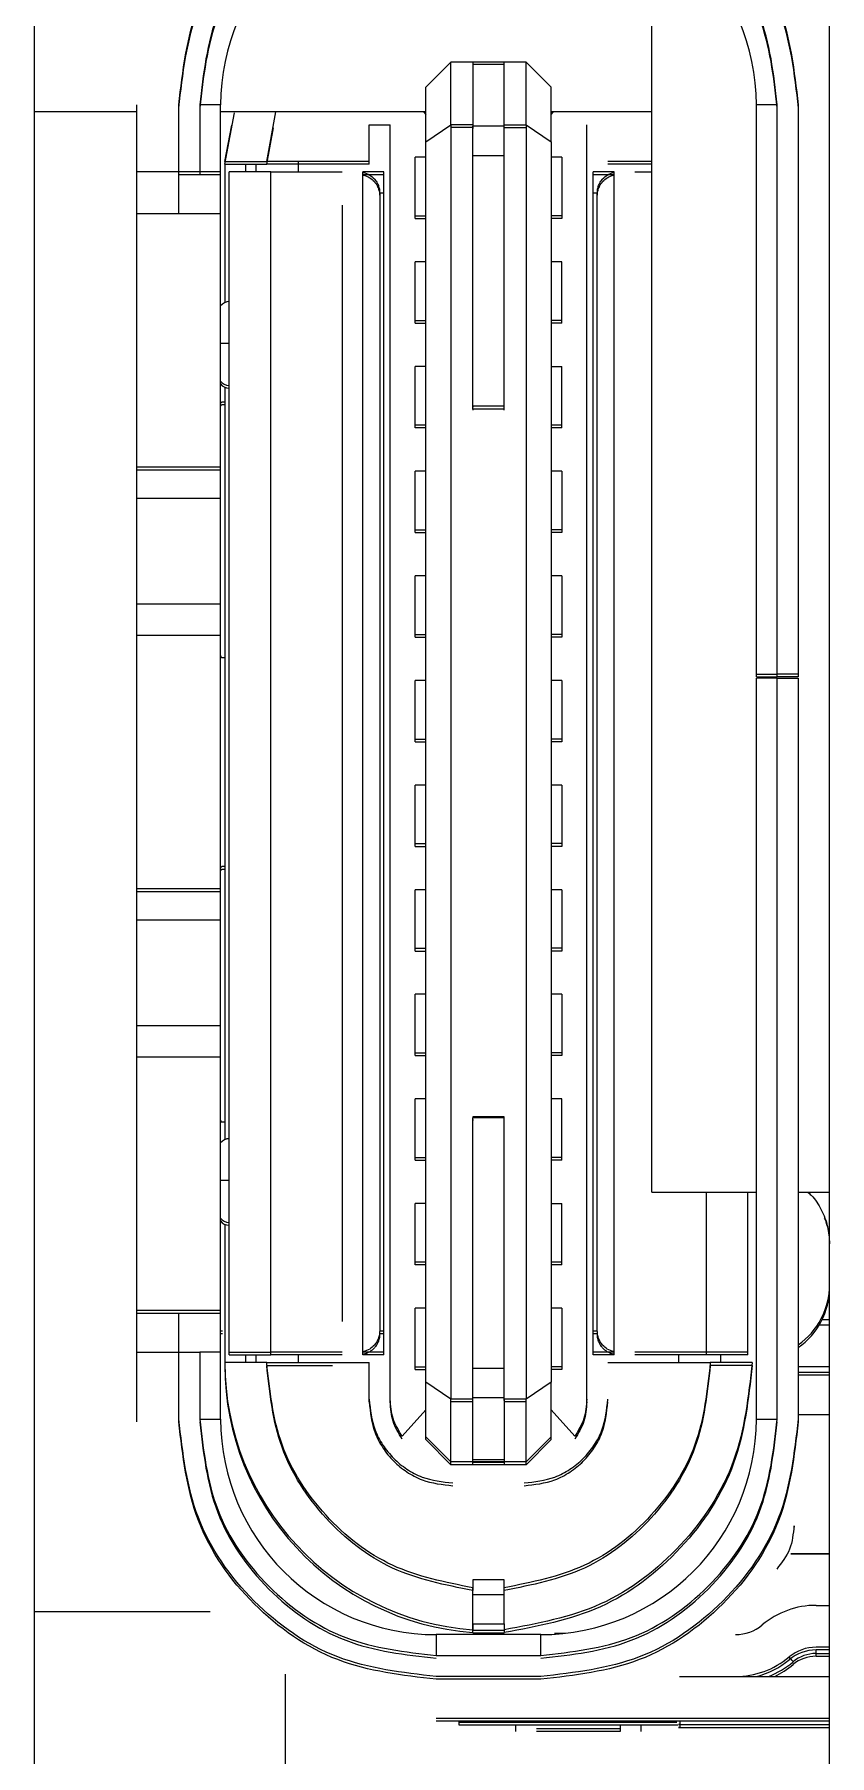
# Model space of a CAD drawing. Header units: millimetres. Extents: x 620 to 19791, y 2539 to 6969.
# Drawn here: x 4551.42 to 4555.22, y 3604.22 to 3612.45 of the extents above; entities that cross this region are included whole.
import ezdxf

# ---------------------------------------------------------------- set-up
doc = ezdxf.new("R2010")
doc.units = ezdxf.units.MM

msp = doc.modelspace()

# ---------------------------------------------------------------- linework, layer by layer
at = {"color": 7, "linetype": 'Continuous', "lineweight": 25}
for p, q in [((4551.42435, 3604.00364), (4551.42435, 3616.95284)), ((4555.22435, 3596.7429), (4555.22435, 3616.95281)), ((4554.37435, 3606.91784), (4554.37435, 3612.98286)), ((4553.29435, 3612.1979), (4553.41435, 3612.3179)), ((4553.41435, 3612.0179), (4553.41435, 3612.3179)), ((4553.51935, 3612.3179), (4553.41435, 3612.3179)), ((4553.51935, 3612.3179), (4553.51935, 3612.30717)), ((4553.66935, 3612.3179), (4553.51935, 3612.3179)), ((4553.51935, 3612.30703), (4553.51935, 3612.01384)), ((4553.51935, 3612.30703), (4553.66935, 3612.30703)), ((4553.51935, 3612.30468), (4553.51935, 3612.29395)), ((4553.51935, 3612.29381), (4553.51935, 3612.00062)), ((4553.66935, 3612.30707), (4553.66935, 3612.3179)), ((4553.77435, 3612.3179), (4553.66935, 3612.3179)), ((4553.66935, 3612.01384), (4553.66935, 3612.30703)), ((4553.66935, 3612.29385), (4553.66935, 3612.30468)), ((4553.66935, 3612.00062), (4553.66935, 3612.29381)), ((4553.77435, 3612.0179), (4553.77435, 3612.3179)), ((4553.89435, 3612.1979), (4553.77435, 3612.3179)), ((4553.29435, 3611.93666), (4553.29435, 3612.1979)), ((4553.89435, 3611.93666), (4553.89435, 3612.1979)), ((4551.91435, 3611.7929), (4551.91435, 3612.1129)), ((4552.11435, 3611.7929), (4552.11435, 3612.1129)), ((4552.21435, 3612.1129), (4552.21435, 3611.7929)), ((4552.31435, 3611.7929), (4552.31435, 3612.1129)), ((4554.87435, 3609.3929), (4554.87435, 3612.1129)), ((4554.97435, 3609.3929), (4554.97435, 3612.1129)), ((4555.07435, 3612.1129), (4555.07435, 3609.3929)), ((4551.91435, 3612.07967), (4551.42435, 3612.07967)), ((4553.29435, 3612.07967), (4552.31435, 3612.07967)), ((4552.33435, 3611.82984), (4552.38037, 3612.07448)), ((4552.33435, 3611.84306), (4552.36699, 3612.01655)), ((4552.53435, 3611.84306), (4552.57871, 3612.07967)), ((4553.02435, 3612.0179), (4553.12435, 3612.0179)), ((4553.02435, 3611.84306), (4553.02435, 3612.0179)), ((4553.12435, 3605.9279), (4553.12435, 3612.0179)), ((4553.28399, 3612.07967), (4553.29435, 3612.0679)), ((4553.29435, 3611.93666), (4553.41435, 3612.0179)), ((4553.51935, 3612.01764), (4553.41435, 3612.0179)), ((4553.41435, 3612.0179), (4553.41435, 3605.9279)), ((4553.66935, 3612.01089), (4553.51935, 3612.01089)), ((4553.66935, 3612.0176), (4553.77435, 3612.0179)), ((4553.77435, 3612.0179), (4553.77435, 3605.9279)), ((4553.77435, 3612.0179), (4553.89435, 3611.93666)), ((4553.89435, 3612.0679), (4553.90471, 3612.07967)), ((4554.37435, 3612.07967), (4553.89435, 3612.07967)), ((4554.06435, 3605.9279), (4554.06435, 3612.0179)), ((4552.53435, 3611.82984), (4552.56683, 3612.00306)), ((4553.02435, 3611.82984), (4553.02435, 3612.00468)), ((4553.29435, 3606.00915), (4553.29435, 3611.93666)), ((4553.51935, 3612.00442), (4553.41435, 3612.00468)), ((4553.66935, 3612.00438), (4553.77435, 3612.00468)), ((4553.89435, 3611.93666), (4553.89435, 3606.00915)), ((4553.24435, 3611.5829), (4553.24435, 3611.8629)), ((4553.29435, 3611.8629), (4553.24435, 3611.8629)), ((4553.51935, 3611.8719), (4553.66935, 3611.8719)), ((4553.51935, 3610.6729), (4553.51935, 3611.8719)), ((4553.66935, 3610.6729), (4553.66935, 3611.8719)), ((4553.94435, 3611.8629), (4553.89435, 3611.8629)), ((4553.94435, 3611.8629), (4553.94435, 3611.5829)), ((4551.91435, 3611.77968), (4551.91435, 3611.7929)), ((4552.11435, 3611.7929), (4551.91435, 3611.7929)), ((4552.11435, 3611.77968), (4552.11435, 3611.7929)), ((4552.21435, 3611.7929), (4552.11435, 3611.7929)), ((4552.21435, 3611.77968), (4552.11435, 3611.77968)), ((4552.11435, 3611.5929), (4552.11435, 3611.77968)), ((4552.21435, 3611.7929), (4552.21435, 3611.77968)), ((4552.31435, 3611.7929), (4552.21435, 3611.7929)), ((4552.31435, 3611.77968), (4552.21435, 3611.77968)), ((4552.31435, 3611.77968), (4552.31435, 3611.7929)), ((4552.31435, 3611.5929), (4552.31435, 3611.77968)), ((4552.33435, 3611.84306), (4552.53435, 3611.84306)), ((4552.33435, 3611.82984), (4552.53435, 3611.82984)), ((4552.33435, 3611.82984), (4552.33435, 3611.16872)), ((4552.35435, 3606.1529), (4552.35435, 3611.7929)), ((4552.55435, 3611.7929), (4552.35435, 3611.7929)), ((4552.43435, 3611.7929), (4552.43435, 3611.82984)), ((4552.48435, 3611.7929), (4552.48435, 3611.82984)), ((4553.02435, 3611.84306), (4552.53435, 3611.84306)), ((4553.02435, 3611.82984), (4552.53435, 3611.82984)), ((4552.55435, 3606.1529), (4552.55435, 3611.7929)), ((4552.55435, 3611.7929), (4552.89435, 3611.7929)), ((4552.68435, 3611.84306), (4552.68435, 3611.7929)), ((4552.99435, 3611.79088), (4552.99435, 3611.7929)), ((4553.09435, 3611.7929), (4552.99435, 3611.7929)), ((4552.99435, 3606.15492), (4552.99435, 3611.79088)), ((4552.99435, 3611.77766), (4552.99435, 3611.77968)), ((4553.09435, 3611.77968), (4552.99435, 3611.77968)), ((4554.19435, 3611.7929), (4554.09435, 3611.7929)), ((4554.19435, 3611.77968), (4554.09435, 3611.77968)), ((4554.37435, 3611.84306), (4554.16435, 3611.84306)), ((4554.37435, 3611.82984), (4554.16435, 3611.82984)), ((4554.19435, 3611.79088), (4554.19435, 3611.7929)), ((4554.19435, 3606.15492), (4554.19435, 3611.79088)), ((4554.19435, 3611.77766), (4554.19435, 3611.77968)), ((4554.29435, 3611.7929), (4554.37435, 3611.7929)), ((4553.07435, 3611.6929), (4553.09435, 3611.6929)), ((4553.07435, 3611.6929), (4553.07435, 3606.2529)), ((4553.09435, 3606.2529), (4553.09435, 3611.6929)), ((4554.09435, 3611.6929), (4554.11435, 3611.6929)), ((4554.09435, 3606.2529), (4554.09435, 3611.6929)), ((4554.11435, 3606.2529), (4554.11435, 3611.6929)), ((4551.91435, 3610.3829), (4551.91435, 3611.5929)), ((4552.31435, 3611.5929), (4551.91435, 3611.5929)), ((4552.31435, 3610.3829), (4552.31435, 3611.5929)), ((4553.24435, 3611.56968), (4553.24435, 3611.5829)), ((4553.24435, 3611.5829), (4553.29435, 3611.5829)), ((4553.24435, 3611.56968), (4553.29435, 3611.56968)), ((4553.94435, 3611.5829), (4553.89435, 3611.5829)), ((4553.94435, 3611.56968), (4553.89435, 3611.56968)), ((4553.94435, 3611.5829), (4553.94435, 3611.56968)), ((4553.24435, 3611.0829), (4553.24435, 3611.3629)), ((4553.29435, 3611.3629), (4553.24435, 3611.3629)), ((4553.94435, 3611.3629), (4553.89435, 3611.3629)), ((4553.94435, 3611.0829), (4553.94435, 3611.3629)), ((4553.24435, 3611.06968), (4553.24435, 3611.0829)), ((4553.24435, 3611.0829), (4553.29435, 3611.0829)), ((4553.24435, 3611.06968), (4553.29435, 3611.06968)), ((4553.94435, 3611.0829), (4553.89435, 3611.0829)), ((4553.94435, 3611.06968), (4553.89435, 3611.06968)), ((4553.94435, 3611.06968), (4553.94435, 3611.0829)), ((4552.35435, 3610.9729), (4552.31435, 3610.9729)), ((4553.24435, 3610.5829), (4553.24435, 3610.8629)), ((4553.29435, 3610.8629), (4553.24435, 3610.8629)), ((4553.89435, 3610.8629), (4553.94435, 3610.8629)), ((4553.94435, 3610.5829), (4553.94435, 3610.8629)), ((4552.33435, 3610.6929), (4552.32019, 3610.6929)), ((4552.33435, 3610.76386), (4552.33435, 3607.16873)), ((4552.33435, 3610.67968), (4552.32019, 3610.67968)), ((4553.51935, 3610.65968), (4553.51935, 3610.6729)), ((4553.66935, 3610.6729), (4553.51935, 3610.6729)), ((4553.51935, 3610.6729), (4553.51935, 3610.6679)), ((4553.66935, 3610.65968), (4553.51935, 3610.65968)), ((4553.51935, 3610.65968), (4553.51935, 3610.65468)), ((4553.66935, 3610.65968), (4553.66935, 3610.6729)), ((4553.66935, 3610.6679), (4553.66935, 3610.6729)), ((4553.66935, 3610.65468), (4553.66935, 3610.65968)), ((4553.24435, 3610.56968), (4553.24435, 3610.5829)), ((4553.29435, 3610.5829), (4553.24435, 3610.5829)), ((4553.29435, 3610.56968), (4553.24435, 3610.56968)), ((4553.94435, 3610.5829), (4553.89435, 3610.5829)), ((4553.94435, 3610.56968), (4553.89435, 3610.56968)), ((4553.94435, 3610.56968), (4553.94435, 3610.5829)), ((4551.91435, 3610.36968), (4551.91435, 3610.3829)), ((4551.91435, 3610.3829), (4552.31435, 3610.3829)), ((4551.91435, 3610.36968), (4552.31094, 3610.36968)), ((4552.31435, 3610.2329), (4552.31435, 3610.3829)), ((4553.24435, 3610.0829), (4553.24435, 3610.3629)), ((4553.29435, 3610.3629), (4553.24435, 3610.3629)), ((4553.94435, 3610.3629), (4553.89435, 3610.3629)), ((4553.94435, 3610.3629), (4553.94435, 3610.0829)), ((4552.31435, 3610.2329), (4551.91435, 3610.2329)), ((4551.91435, 3609.7279), (4551.91435, 3610.2329)), ((4552.31435, 3609.7279), (4552.31435, 3610.2329)), ((4553.24435, 3610.06968), (4553.24435, 3610.0829)), ((4553.24435, 3610.0829), (4553.29435, 3610.0829)), ((4553.24435, 3610.06968), (4553.29435, 3610.06968)), ((4553.94435, 3610.0829), (4553.89435, 3610.0829)), ((4553.94435, 3610.06968), (4553.89435, 3610.06968)), ((4553.94435, 3610.0829), (4553.94435, 3610.06968)), ((4553.24435, 3609.5829), (4553.24435, 3609.8629)), ((4553.29435, 3609.8629), (4553.24435, 3609.8629)), ((4553.94435, 3609.8629), (4553.89435, 3609.8629)), ((4553.94435, 3609.8629), (4553.94435, 3609.5829)), ((4551.91435, 3609.71468), (4551.91435, 3609.7279)), ((4552.31435, 3609.7279), (4551.91435, 3609.7279)), ((4552.31435, 3609.5779), (4552.31435, 3609.7279)), ((4551.91435, 3608.3679), (4551.91435, 3609.5779)), ((4552.31435, 3609.5779), (4551.91435, 3609.5779)), ((4552.31435, 3608.3679), (4552.31435, 3609.5779)), ((4553.24435, 3609.56968), (4553.24435, 3609.5829)), ((4553.24435, 3609.5829), (4553.29435, 3609.5829)), ((4553.24435, 3609.56968), (4553.29435, 3609.56968)), ((4553.94435, 3609.5829), (4553.89435, 3609.5829)), ((4553.94435, 3609.56968), (4553.89435, 3609.56968)), ((4553.94435, 3609.5829), (4553.94435, 3609.56968)), ((4552.32019, 3609.4729), (4552.33435, 3609.4729)), ((4554.87435, 3609.37968), (4554.87435, 3609.3929)), ((4554.87435, 3609.3929), (4554.97435, 3609.3929)), ((4554.87435, 3609.37968), (4554.97435, 3609.37968)), ((4554.97435, 3609.37968), (4554.97435, 3609.3929)), ((4555.07435, 3609.3929), (4554.97435, 3609.3929)), ((4555.07435, 3609.37968), (4554.97435, 3609.37968)), ((4555.07435, 3609.3929), (4555.07435, 3609.37968)), ((4553.24435, 3609.0829), (4553.24435, 3609.3629)), ((4553.29435, 3609.3629), (4553.24435, 3609.3629)), ((4553.94435, 3609.3629), (4553.89435, 3609.3629)), ((4553.94435, 3609.3629), (4553.94435, 3609.0829)), ((4554.87435, 3605.8329), (4554.87435, 3609.3729)), ((4554.97435, 3609.3729), (4554.87435, 3609.3729)), ((4554.97435, 3605.8329), (4554.97435, 3609.3729)), ((4554.97435, 3609.3729), (4555.07435, 3609.3729)), ((4555.07435, 3609.3729), (4555.07435, 3605.8329)), ((4553.24435, 3609.06968), (4553.24435, 3609.0829)), ((4553.24435, 3609.0829), (4553.29435, 3609.0829)), ((4553.24435, 3609.06968), (4553.29435, 3609.06968)), ((4553.94435, 3609.0829), (4553.89435, 3609.0829)), ((4553.94435, 3609.06968), (4553.89435, 3609.06968)), ((4553.94435, 3609.0829), (4553.94435, 3609.06968)), ((4553.24435, 3608.5829), (4553.24435, 3608.8629)), ((4553.29435, 3608.8629), (4553.24435, 3608.8629)), ((4553.94435, 3608.8629), (4553.89435, 3608.8629)), ((4553.94435, 3608.8629), (4553.94435, 3608.5829)), ((4553.24435, 3608.56968), (4553.24435, 3608.5829)), ((4553.24435, 3608.5829), (4553.29435, 3608.5829)), ((4553.24435, 3608.56968), (4553.29435, 3608.56968)), ((4553.94435, 3608.5829), (4553.89435, 3608.5829)), ((4553.94435, 3608.56968), (4553.89435, 3608.56968)), ((4553.94435, 3608.5829), (4553.94435, 3608.56968)), ((4552.33435, 3608.4729), (4552.32019, 3608.4729)), ((4552.33435, 3608.45968), (4552.32019, 3608.45968)), ((4551.91435, 3608.35468), (4551.91435, 3608.3679)), ((4551.91435, 3608.3679), (4552.31435, 3608.3679)), ((4551.91435, 3608.35468), (4552.31094, 3608.35468)), ((4552.31435, 3608.2179), (4552.31435, 3608.3679)), ((4553.24435, 3608.0829), (4553.24435, 3608.3629)), ((4553.29435, 3608.3629), (4553.24435, 3608.3629)), ((4553.94435, 3608.3629), (4553.89435, 3608.3629)), ((4553.94435, 3608.3629), (4553.94435, 3608.0829)), ((4552.31435, 3608.2179), (4551.91435, 3608.2179)), ((4551.91435, 3607.7129), (4551.91435, 3608.2179)), ((4552.31435, 3607.7129), (4552.31435, 3608.2179)), ((4553.24435, 3608.06968), (4553.24435, 3608.0829)), ((4553.24435, 3608.0829), (4553.29435, 3608.0829)), ((4553.24435, 3608.06968), (4553.29435, 3608.06968)), ((4553.94435, 3608.0829), (4553.89435, 3608.0829)), ((4553.94435, 3608.06968), (4553.89435, 3608.06968)), ((4553.94435, 3608.0829), (4553.94435, 3608.06968)), ((4553.24435, 3607.5829), (4553.24435, 3607.8629)), ((4553.29435, 3607.8629), (4553.24435, 3607.8629)), ((4553.94435, 3607.8629), (4553.89435, 3607.8629)), ((4553.94435, 3607.8629), (4553.94435, 3607.5829)), ((4551.91435, 3607.69968), (4551.91435, 3607.7129)), ((4552.31435, 3607.7129), (4551.91435, 3607.7129)), ((4552.31435, 3607.5629), (4552.31435, 3607.7129)), ((4553.24435, 3607.56968), (4553.24435, 3607.5829)), ((4553.24435, 3607.5829), (4553.29435, 3607.5829)), ((4553.24435, 3607.56968), (4553.29435, 3607.56968)), ((4553.94435, 3607.5829), (4553.89435, 3607.5829)), ((4553.94435, 3607.56968), (4553.89435, 3607.56968)), ((4553.94435, 3607.5829), (4553.94435, 3607.56968)), ((4551.91435, 3606.3529), (4551.91435, 3607.5629)), ((4552.31435, 3607.5629), (4551.91435, 3607.5629)), ((4552.31435, 3606.3529), (4552.31435, 3607.5629)), ((4553.24435, 3607.0829), (4553.24435, 3607.3629)), ((4553.29435, 3607.3629), (4553.24435, 3607.3629)), ((4553.94435, 3607.3629), (4553.89435, 3607.3629)), ((4553.94435, 3607.0829), (4553.94435, 3607.3629)), ((4552.32019, 3607.2529), (4552.33435, 3607.2529)), ((4553.66935, 3607.2779), (4553.51935, 3607.2779)), ((4553.51935, 3607.2779), (4553.51935, 3607.2729)), ((4553.66935, 3607.2729), (4553.51935, 3607.2729)), ((4553.51935, 3606.0739), (4553.51935, 3607.2729)), ((4553.51935, 3607.26468), (4553.51935, 3607.25968)), ((4553.66935, 3607.2729), (4553.66935, 3607.2779)), ((4553.66935, 3606.0739), (4553.66935, 3607.2729)), ((4553.66935, 3607.25968), (4553.66935, 3607.26468)), ((4553.24435, 3607.06968), (4553.24435, 3607.0829)), ((4553.24435, 3607.0829), (4553.29435, 3607.0829)), ((4553.94435, 3607.0829), (4553.89435, 3607.0829)), ((4553.94435, 3607.06968), (4553.94435, 3607.0829)), ((4553.24435, 3607.06968), (4553.29435, 3607.06968)), ((4553.94435, 3607.06968), (4553.89435, 3607.06968)), ((4552.35435, 3606.9729), (4552.31435, 3606.9729)), ((4554.37435, 3606.91784), (4554.87435, 3606.91784)), ((4554.83435, 3606.1529), (4554.83435, 3606.91784)), ((4555.07435, 3606.91784), (4555.22435, 3606.91784)), ((4553.24435, 3606.5829), (4553.24435, 3606.8629)), ((4553.29435, 3606.8629), (4553.24435, 3606.8629)), ((4553.89435, 3606.8629), (4553.94435, 3606.8629)), ((4553.94435, 3606.5829), (4553.94435, 3606.8629)), ((4552.33435, 3606.76386), (4552.33435, 3606.10274)), ((4553.24435, 3606.56968), (4553.24435, 3606.5829)), ((4553.29435, 3606.5829), (4553.24435, 3606.5829)), ((4553.94435, 3606.5829), (4553.89435, 3606.5829)), ((4553.94435, 3606.56968), (4553.94435, 3606.5829)), ((4553.29435, 3606.56968), (4553.24435, 3606.56968)), ((4553.94435, 3606.56968), (4553.89435, 3606.56968)), ((4555.22435, 3606.44968), (4555.22414, 3606.44968)), ((4551.91435, 3606.33968), (4551.91435, 3606.3529)), ((4551.91435, 3606.3529), (4552.31435, 3606.3529)), ((4551.91435, 3606.33968), (4552.30834, 3606.33968)), ((4552.11435, 3606.1529), (4552.11435, 3606.33968)), ((4552.31435, 3606.1529), (4552.31435, 3606.3529)), ((4553.24435, 3606.0829), (4553.24435, 3606.3629)), ((4553.29435, 3606.3629), (4553.24435, 3606.3629)), ((4553.94435, 3606.3629), (4553.89435, 3606.3629)), ((4553.94435, 3606.3629), (4553.94435, 3606.0829)), ((4552.32377, 3606.2529), (4552.31435, 3606.2529)), ((4553.09435, 3606.2529), (4553.07435, 3606.2529)), ((4553.09435, 3606.23968), (4553.09435, 3606.2529)), ((4554.09435, 3606.23968), (4554.09435, 3606.2529)), ((4554.11435, 3606.2529), (4554.09435, 3606.2529)), ((4555.17511, 3606.2829), (4555.22435, 3606.2829)), ((4555.22435, 3606.3079), (4555.18865, 3606.3079)), ((4552.32377, 3606.23968), (4552.31435, 3606.23968)), ((4553.09435, 3606.23968), (4553.07435, 3606.23968)), ((4554.11435, 3606.23968), (4554.09435, 3606.23968)), ((4551.91435, 3606.1529), (4552.11435, 3606.1529)), ((4551.91435, 3605.8329), (4551.91435, 3606.1529)), ((4552.11435, 3605.8329), (4552.11435, 3606.1529)), ((4552.11435, 3606.1529), (4552.21435, 3606.1529)), ((4552.21435, 3606.1529), (4552.21435, 3605.8329)), ((4552.31435, 3606.1529), (4552.21435, 3606.1529)), ((4552.31435, 3605.8329), (4552.31435, 3606.1529)), ((4552.53435, 3606.10274), (4552.33435, 3606.10274)), ((4552.33442, 3606.08953), (4552.33435, 3606.08953)), ((4552.35435, 3606.13968), (4552.35435, 3606.1529)), ((4552.35435, 3606.1529), (4552.55435, 3606.1529)), ((4552.35435, 3606.13968), (4552.55435, 3606.13968)), ((4552.43435, 3606.10274), (4552.43435, 3606.13968)), ((4552.48435, 3606.10274), (4552.48435, 3606.13968)), ((4552.53435, 3606.10274), (4553.02435, 3606.10274)), ((4552.53435, 3606.08953), (4552.84934, 3606.08953)), ((4552.89435, 3606.1529), (4552.55435, 3606.1529)), ((4552.89435, 3606.13968), (4552.55435, 3606.13968)), ((4552.68435, 3606.13968), (4552.68435, 3606.10274)), ((4552.99435, 3606.1417), (4552.99435, 3606.15492)), ((4552.99435, 3606.1529), (4552.99435, 3606.15492)), ((4553.09435, 3606.1529), (4552.99435, 3606.1529)), ((4552.99435, 3606.13968), (4552.99435, 3606.1417)), ((4553.09435, 3606.13968), (4552.99435, 3606.13968)), ((4553.02435, 3605.9279), (4553.02435, 3606.10274)), ((4553.02435, 3605.91468), (4553.02435, 3606.08953)), ((4554.19435, 3606.1529), (4554.09435, 3606.1529)), ((4554.19435, 3606.13968), (4554.09435, 3606.13968)), ((4554.16435, 3606.10274), (4554.65435, 3606.10274)), ((4554.19435, 3606.1529), (4554.19435, 3606.15492)), ((4554.19435, 3606.1417), (4554.19435, 3606.1529)), ((4554.19435, 3606.13968), (4554.19435, 3606.1417)), ((4554.63435, 3606.1529), (4554.29435, 3606.1529)), ((4554.63435, 3606.13968), (4554.29435, 3606.13968)), ((4554.50435, 3606.10274), (4554.50435, 3606.13968)), ((4554.85435, 3606.10274), (4554.65435, 3606.10274)), ((4554.85435, 3606.08953), (4554.65435, 3606.08953)), ((4554.70435, 3606.10274), (4554.70435, 3606.13968)), ((4554.83435, 3606.13968), (4554.83435, 3606.1529)), ((4553.24435, 3606.06968), (4553.24435, 3606.0829)), ((4553.24435, 3606.0829), (4553.29435, 3606.0829)), ((4553.24435, 3606.06968), (4553.29435, 3606.06968)), ((4553.41435, 3605.9279), (4553.29435, 3606.00915)), ((4553.29435, 3605.7479), (4553.29435, 3606.00915)), ((4553.51935, 3606.06068), (4553.51935, 3606.0739)), ((4553.66935, 3606.0739), (4553.51935, 3606.0739)), ((4553.66935, 3606.06068), (4553.66935, 3606.0739)), ((4553.89435, 3606.00915), (4553.77435, 3605.9279)), ((4553.94435, 3606.0829), (4553.89435, 3606.0829)), ((4553.94435, 3606.06968), (4553.89435, 3606.06968)), ((4553.89435, 3605.7479), (4553.89435, 3606.00915)), ((4553.94435, 3606.0829), (4553.94435, 3606.06968)), ((4555.22435, 3606.0829), (4555.07435, 3606.0829)), ((4555.07435, 3606.0579), (4555.22435, 3606.0579)), ((4555.07435, 3606.04468), (4555.22435, 3606.04468)), ((4553.12435, 3605.91468), (4553.12435, 3605.9279)), ((4553.51935, 3605.92821), (4553.41435, 3605.9279)), ((4553.41435, 3605.6279), (4553.41435, 3605.9279)), ((4553.66935, 3605.93492), (4553.51935, 3605.93492)), ((4553.51935, 3605.63872), (4553.51935, 3605.92818)), ((4553.77435, 3605.9279), (4553.66935, 3605.92821)), ((4553.66935, 3605.92817), (4553.66935, 3605.63872)), ((4553.77435, 3605.6279), (4553.77435, 3605.9279)), ((4554.06435, 3605.91468), (4554.06435, 3605.9279)), ((4553.29435, 3605.8779), (4553.18234, 3605.75061)), ((4553.51935, 3605.91499), (4553.41435, 3605.91468)), ((4553.51935, 3605.6255), (4553.51935, 3605.91497)), ((4553.77435, 3605.91468), (4553.66935, 3605.91499)), ((4553.66935, 3605.91494), (4553.66935, 3605.6255)), ((4554.00636, 3605.75061), (4553.89435, 3605.8779)), ((4555.22435, 3605.8529), (4555.07435, 3605.8529)), ((4551.91435, 3605.81968), (4551.91435, 3605.8329)), ((4552.11435, 3605.81968), (4552.11435, 3605.8329)), ((4552.21435, 3605.8329), (4552.31435, 3605.8329)), ((4554.87435, 3605.8329), (4554.97435, 3605.8329)), ((4555.07435, 3605.8329), (4555.07435, 3605.81968)), ((4553.29435, 3605.73468), (4553.29435, 3605.7479)), ((4553.41435, 3605.6279), (4553.29435, 3605.7479)), ((4553.41435, 3605.61468), (4553.29435, 3605.73468)), ((4553.77435, 3605.6279), (4553.89435, 3605.7479)), ((4553.77435, 3605.61468), (4553.89435, 3605.73468)), ((4553.89435, 3605.73468), (4553.89435, 3605.7479)), ((4553.41435, 3605.61468), (4553.41435, 3605.63331)), ((4553.51935, 3605.6279), (4553.41435, 3605.6279)), ((4553.51935, 3605.61468), (4553.41435, 3605.61468)), ((4553.66935, 3605.63886), (4553.51935, 3605.63886)), ((4553.51935, 3605.6279), (4553.51935, 3605.63872)), ((4553.66935, 3605.6279), (4553.51935, 3605.6279)), ((4553.66935, 3605.62564), (4553.51935, 3605.62564)), ((4553.51935, 3605.61468), (4553.51935, 3605.6255)), ((4553.66935, 3605.61468), (4553.51935, 3605.61468)), ((4553.66935, 3605.63872), (4553.66935, 3605.6279)), ((4553.77435, 3605.6279), (4553.66935, 3605.6279)), ((4553.66935, 3605.6255), (4553.66935, 3605.61468)), ((4553.77435, 3605.61468), (4553.66935, 3605.61468)), ((4553.77435, 3605.61468), (4553.77435, 3605.6279)), ((4555.05435, 3605.30968), (4555.05435, 3605.3229)), ((4555.03973, 3605.18964), (4555.22435, 3605.18964)), ((4555.22435, 3605.18976), (4555.03976, 3605.18976)), ((4553.66935, 3605.06432), (4553.51935, 3605.06432)), ((4553.51935, 3605.06432), (4553.51935, 3605.02693)), ((4553.51935, 3605.02693), (4553.51935, 3605.01371)), ((4553.51935, 3605.01224), (4553.51935, 3605.02693)), ((4553.66935, 3605.02693), (4553.66935, 3605.06432)), ((4553.66935, 3605.01224), (4553.66935, 3605.02693)), ((4553.51935, 3604.99361), (4553.51935, 3605.01224)), ((4553.51935, 3604.98039), (4553.51935, 3604.99903)), ((4553.66935, 3604.99361), (4553.51935, 3604.99361)), ((4553.51935, 3604.85219), (4553.51935, 3604.99361)), ((4553.66935, 3604.99361), (4553.66935, 3605.01224)), ((4553.66935, 3604.98039), (4553.66935, 3604.99903)), ((4553.66935, 3604.85219), (4553.66935, 3604.99361)), ((4555.15958, 3604.9429), (4555.22435, 3604.9429)), ((4551.42435, 3604.9128), (4552.26351, 3604.9128)), ((4553.6698, 3604.85393), (4553.6696, 3604.82823)), ((4553.34435, 3604.8029), (4553.34435, 3604.7029)), ((4553.84435, 3604.8029), (4553.34435, 3604.8029)), ((4553.51914, 3604.82553), (4553.51935, 3604.83846)), ((4553.51914, 3604.81231), (4553.51935, 3604.82524)), ((4553.51935, 3604.83897), (4553.51935, 3604.85219)), ((4553.66935, 3604.85219), (4553.51935, 3604.85219)), ((4553.51935, 3604.85219), (4553.51935, 3604.83847)), ((4553.51935, 3604.83897), (4553.51935, 3604.82524)), ((4553.66935, 3604.8229), (4553.51935, 3604.8229)), ((4553.66935, 3604.80968), (4553.51935, 3604.80968)), ((4553.66974, 3604.8263), (4553.66935, 3604.82628)), ((4553.66935, 3604.8229), (4553.66935, 3604.82628)), ((4553.66974, 3604.81309), (4553.66935, 3604.81306)), ((4553.66935, 3604.80968), (4553.66935, 3604.81306)), ((4553.6698, 3604.84071), (4553.6696, 3604.81501)), ((4553.84435, 3604.7029), (4553.84435, 3604.8029)), ((4553.90993, 3604.80968), (4553.96236, 3604.80968)), ((4553.34435, 3604.7029), (4553.84435, 3604.7029)), ((4555.22435, 3604.7429), (4555.15958, 3604.7429)), ((4555.22435, 3604.72968), (4555.15958, 3604.72968)), ((4555.15958, 3604.7129), (4555.22435, 3604.7129)), ((4555.15958, 3604.69968), (4555.22435, 3604.69968)), ((4552.62435, 3603.75281), (4552.62435, 3604.61397)), ((4553.84435, 3604.6029), (4553.34435, 3604.6029)), ((4553.84435, 3604.58968), (4553.34435, 3604.58968)), ((4554.50691, 3604.6029), (4555.22435, 3604.6029)), ((4555.22435, 3604.4029), (4553.34435, 3604.4029)), ((4555.22435, 3604.38968), (4553.34435, 3604.38968)), ((4554.49394, 3604.3829), (4553.45435, 3604.3829)), ((4554.49856, 3604.36968), (4553.45435, 3604.36968)), ((4553.72435, 3604.3529), (4553.72435, 3604.36968)), ((4554.32435, 3604.3529), (4554.32435, 3604.36968)), ((4554.50935, 3604.3729), (4555.22435, 3604.3729)), ((4554.50935, 3604.35968), (4555.22435, 3604.35968)), ((4553.72435, 3604.33968), (4553.72435, 3604.3529)), ((4554.22435, 3604.3529), (4553.82435, 3604.3529)), ((4554.22435, 3604.33968), (4553.82435, 3604.33968)), ((4554.32435, 3604.33968), (4554.32435, 3604.3529))]:
    msp.add_line(p, q, dxfattribs=at)
at = {"color": 8, "linetype": 'Continuous', "lineweight": 25}
for p, q in [((4552.31271, 3612.1129), (4552.21435, 3612.1129)), ((4554.97435, 3612.1129), (4554.87599, 3612.1129)), ((4552.89435, 3611.63404), (4552.89435, 3606.29855)), ((4554.63435, 3606.91784), (4554.63435, 3606.1529)), ((4552.55435, 3606.13968), (4552.55435, 3606.1529)), ((4554.63435, 3606.1529), (4554.63435, 3606.13968)), ((4555.15958, 3604.7129), (4555.15958, 3604.72839)), ((4555.15958, 3604.69968), (4555.15958, 3604.7129)), ((4553.45435, 3604.3829), (4553.45435, 3604.38968)), ((4553.45435, 3604.36968), (4553.45435, 3604.3829)), ((4554.22435, 3604.36968), (4554.22435, 3604.3529)), ((4554.50935, 3604.38968), (4554.50935, 3604.3729)), ((4554.50935, 3604.3729), (4554.50935, 3604.35968)), ((4554.22435, 3604.3529), (4554.22435, 3604.33968))]:
    msp.add_line(p, q, dxfattribs=at)
at = {"color": 7, "linetype": 'Continuous', "lineweight": 25}
for centre, radius, start, end in [((4553.34435, 3612.1129), 1.03, 90, 180), ((4553.84435, 3612.1129), 1.03, 360, 90), ((4552.35435, 3611.1229), 0.05, 89.524002, 143.130101), ((4552.35435, 3610.8229), 0.05, 216.869899, 269.524003), ((4552.35435, 3610.80968), 0.05, 216.869899, 269.524003), ((4552.35435, 3607.1229), 0.05, 89.524002, 143.130101), ((4552.35435, 3606.8229), 0.05, 216.869899, 269.524003), ((4552.35435, 3606.80968), 0.05, 216.869899, 269.524003), ((4554.87435, 3606.47513), 0.35, 304.851013, 359.989947), ((4554.87435, 3606.46191), 0.35, 304.851013, 359.989947), ((4553.61435, 3606.10274), 1.28, 180, 265.741287), ((4553.61435, 3606.08953), 1.28, 180, 265.741287), ((4553.34435, 3605.8329), 1.03, 180, 270), ((4553.84435, 3605.8329), 1.03, 270, 0), ((4555.15958, 3604.5429), 0.4, 90, 129.944505), ((4554.77435, 3605.0029), 0.2, 270, 309.944505), ((4554.77435, 3605.0029), 0.4, 270, 309.944505), ((4555.15958, 3604.5429), 0.2, 90, 129.944505), ((4555.15958, 3604.52968), 0.2, 90, 129.944505), ((4555.15958, 3604.5429), 0.17, 90, 129.944505), ((4555.15958, 3604.52968), 0.17, 90, 129.944505), ((4554.77435, 3604.98968), 0.4, 284.770451, 309.944505), ((4554.77435, 3605.0029), 0.43, 291.528184, 309.944505), ((4554.77435, 3604.98968), 0.43, 295.907908, 309.944505)]:
    msp.add_arc(centre, radius, start, end, dxfattribs=at)
for points, knots in [([(4552.11435, 3612.1129), (4552.13284, 3612.27408), (4552.16982, 3612.59643), (4552.45425, 3613.003), (4552.86083, 3613.28743), (4553.18318, 3613.32441), (4553.34435, 3613.3429)], [0, 0, 0, 0, 0.2500002, 0.5000005, 0.7500007, 1, 1, 1, 1]), ([(4552.11435, 3612.09968), (4552.13284, 3612.26086), (4552.16982, 3612.58321), (4552.45425, 3612.98978), (4552.86083, 3613.27422), (4553.18318, 3613.31119), (4553.34435, 3613.32968)], [0, 0, 0, 0, 0.2500002, 0.5000005, 0.7500007, 1, 1, 1, 1]), ([(4553.84435, 3613.3429), (4554.00553, 3613.32441), (4554.32788, 3613.28743), (4554.73445, 3613.003), (4555.01889, 3612.59643), (4555.05586, 3612.27408), (4555.07435, 3612.1129)], [0, 0, 0, 0, 0.2499993, 0.4999995, 0.7499998, 1, 1, 1, 1]), ([(4553.84435, 3613.32968), (4554.00553, 3613.31119), (4554.32788, 3613.27422), (4554.73445, 3612.98978), (4555.01889, 3612.58321), (4555.05586, 3612.26086), (4555.07435, 3612.09968)], [0, 0, 0, 0, 0.2499993, 0.4999995, 0.7499998, 1, 1, 1, 1]), ([(4553.34435, 3613.2429), (4553.19628, 3613.22592), (4552.90013, 3613.19195), (4552.52662, 3612.93063), (4552.26531, 3612.55711), (4552.23134, 3612.26097), (4552.21435, 3612.1129)], [0, 0, 0, 0, 0.24999936, 0.50000038, 0.75000023, 1, 1, 1, 1]), ([(4554.97435, 3612.1129), (4554.95737, 3612.26097), (4554.92339, 3612.55711), (4554.66208, 3612.93063), (4554.28857, 3613.19195), (4553.99242, 3613.22592), (4553.84435, 3613.2429)], [0, 0, 0, 0, 0.24999977, 0.49999962, 0.75000064, 1, 1, 1, 1]), ([(4553.34435, 3613.22968), (4553.19628, 3613.2127), (4552.90014, 3613.17872), (4552.52662, 3612.91741), (4552.26531, 3612.5439), (4552.23134, 3612.24775), (4552.21435, 3612.09968)], [0, 0, 0, 0, 0.25, 0.5, 0.75, 1, 1, 1, 1]), ([(4554.97435, 3612.09968), (4554.95737, 3612.24775), (4554.92339, 3612.5439), (4554.66208, 3612.91741), (4554.28857, 3613.17872), (4553.99242, 3613.2127), (4553.84435, 3613.22968)], [0, 0, 0, 0, 0.25, 0.5, 0.75, 1, 1, 1, 1]), ([(4553.51935, 3611.8719), (4553.51935, 3611.88673), (4553.51935, 3611.91638), (4553.51935, 3611.95677), (4553.51935, 3611.99062), (4553.51935, 3612.00413), (4553.51935, 3612.01089)], [0, 0, 0, 0, 0.2499975, 0.4999993, 0.7499941, 1, 1, 1, 1]), ([(4553.66935, 3611.8719), (4553.66935, 3611.88673), (4553.66935, 3611.91638), (4553.66935, 3611.95677), (4553.66935, 3611.99062), (4553.66935, 3612.00413), (4553.66935, 3612.01089)], [0, 0, 0, 0, 0.2499975, 0.4999993, 0.7499941, 1, 1, 1, 1]), ([(4553.51935, 3611.85868), (4553.51935, 3611.87351), (4553.51935, 3611.90316), (4553.51935, 3611.94355), (4553.51935, 3611.9774), (4553.51935, 3611.99091), (4553.51935, 3611.99767)], [0, 0, 0, 0, 0.2499975, 0.4999993, 0.7499941, 1, 1, 1, 1]), ([(4553.66935, 3611.85868), (4553.66935, 3611.87351), (4553.66935, 3611.90316), (4553.66935, 3611.94355), (4553.66935, 3611.9774), (4553.66935, 3611.99091), (4553.66935, 3611.99767)], [0, 0, 0, 0, 0.2499975, 0.4999993, 0.7499941, 1, 1, 1, 1]), ([(4551.91435, 3611.5929), (4551.91435, 3611.59591), (4551.91435, 3611.60192), (4551.91435, 3611.64817), (4551.91435, 3611.71428), (4551.91435, 3611.76669), (4551.91435, 3611.7929)], [0, 0, 0, 0, 0.2499893, 0.499992, 0.7500013, 1, 1, 1, 1]), ([(4551.91435, 3611.57968), (4551.91435, 3611.58269), (4551.91435, 3611.5887), (4551.91435, 3611.63495), (4551.91435, 3611.70106), (4551.91435, 3611.75348), (4551.91435, 3611.77968)], [0, 0, 0, 0, 0.2500056, 0.5000102, 0.7500014, 1, 1, 1, 1]), ([(4552.99435, 3611.79088), (4553.00537, 3611.7875), (4553.02474, 3611.78155), (4553.04673, 3611.76337), (4553.06011, 3611.74531), (4553.0682, 3611.72847), (4553.07336, 3611.71084), (4553.07403, 3611.69876), (4553.07435, 3611.6929)], [0, 0, 0, 0, 0.2940579, 0.5169657, 0.6528294, 0.7770225, 0.8917727, 1, 1, 1, 1]), ([(4552.99435, 3611.77766), (4553.00537, 3611.77428), (4553.02473, 3611.76834), (4553.04674, 3611.75015), (4553.0601, 3611.73209), (4553.06821, 3611.71525), (4553.07336, 3611.69763), (4553.07403, 3611.68555), (4553.07435, 3611.67968)], [0, 0, 0, 0, 0.2940832, 0.5169633, 0.6528665, 0.7770224, 0.8917727, 1, 1, 1, 1]), ([(4553.09435, 3611.6929), (4553.09435, 3611.706), (4553.09435, 3611.73221), (4553.09435, 3611.76527), (4553.09435, 3611.78839), (4553.09435, 3611.7914), (4553.09435, 3611.7929)], [0, 0, 0, 0, 0.2500064, 0.4999939, 0.7499748, 1, 1, 1, 1]), ([(4553.09435, 3611.67968), (4553.09435, 3611.69279), (4553.09435, 3611.719), (4553.09435, 3611.75204), (4553.09435, 3611.77517), (4553.09435, 3611.77818), (4553.09435, 3611.77968)], [0, 0, 0, 0, 0.2500083, 0.5000137, 0.7500058, 1, 1, 1, 1]), ([(4554.09435, 3611.6929), (4554.09435, 3611.706), (4554.09435, 3611.73221), (4554.09435, 3611.76527), (4554.09435, 3611.78839), (4554.09435, 3611.7914), (4554.09435, 3611.7929)], [0, 0, 0, 0, 0.2500064, 0.4999939, 0.7499748, 1, 1, 1, 1]), ([(4554.09435, 3611.67968), (4554.09435, 3611.69279), (4554.09435, 3611.719), (4554.09435, 3611.75204), (4554.09435, 3611.77517), (4554.09435, 3611.77818), (4554.09435, 3611.77968)], [0, 0, 0, 0, 0.2500083, 0.5000137, 0.7500058, 1, 1, 1, 1]), ([(4554.11435, 3611.6929), (4554.11468, 3611.69876), (4554.11534, 3611.71084), (4554.1205, 3611.72846), (4554.1286, 3611.74531), (4554.14197, 3611.76337), (4554.16397, 3611.78155), (4554.18334, 3611.7875), (4554.19435, 3611.79088)], [0, 0, 0, 0, 0.1082048, 0.2229553, 0.3471305, 0.4830341, 0.7058959, 1, 1, 1, 1]), ([(4554.11435, 3611.67968), (4554.11468, 3611.68554), (4554.11534, 3611.69762), (4554.1205, 3611.71525), (4554.1286, 3611.73209), (4554.14197, 3611.75015), (4554.16397, 3611.76833), (4554.18334, 3611.77428), (4554.19435, 3611.77766)], [0, 0, 0, 0, 0.10820547, 0.22295672, 0.3471327, 0.48303705, 0.70590029, 1, 1, 1, 1]), ([(4555.22435, 3611.27507), (4555.22435, 3611.27653), (4555.22435, 3611.27948), (4555.22435, 3611.30179), (4555.22435, 3611.33418), (4555.22435, 3611.37278), (4555.22435, 3611.40508), (4555.22435, 3611.42775), (4555.22435, 3611.44714), (4555.22435, 3611.46235), (4555.22435, 3611.46988), (4555.22435, 3611.47043), (4555.22435, 3611.4707)], [0, 0, 0, 0, 0.1236973, 0.2480711, 0.373413, 0.4987066, 0.6235298, 0.6863806, 0.7490977, 0.8734529, 0.9367818, 1, 1, 1, 1]), ([(4555.22435, 3611.26185), (4555.22435, 3611.26332), (4555.22435, 3611.26626), (4555.22435, 3611.28858), (4555.22435, 3611.32096), (4555.22435, 3611.35957), (4555.22435, 3611.39186), (4555.22435, 3611.41453), (4555.22435, 3611.43392), (4555.22435, 3611.44914), (4555.22435, 3611.45666), (4555.22435, 3611.45721), (4555.22435, 3611.45748)], [0, 0, 0, 0, 0.1236943, 0.2480651, 0.3734175, 0.4987082, 0.6235163, 0.6863657, 0.7491062, 0.8734584, 0.9367823, 1, 1, 1, 1]), ([(4552.31435, 3610.68455), (4552.31476, 3610.68769), (4552.31537, 3610.69234), (4552.31901, 3610.69276), (4552.32019, 3610.6929)], [0, 0, 0, 0, 0.6755234, 1, 1, 1, 1]), ([(4552.31435, 3610.67134), (4552.31476, 3610.67448), (4552.31537, 3610.67912), (4552.31901, 3610.67955), (4552.32019, 3610.67968)], [0, 0, 0, 0, 0.6755234, 1, 1, 1, 1]), ([(4551.91435, 3610.2329), (4551.91435, 3610.25256), (4551.91435, 3610.29187), (4551.91435, 3610.34145), (4551.91435, 3610.37614), (4551.91435, 3610.38065), (4551.91435, 3610.3829)], [0, 0, 0, 0, 0.2500047, 0.5000004, 0.7499828, 1, 1, 1, 1]), ([(4551.91435, 3610.21968), (4551.91435, 3610.23934), (4551.91435, 3610.27865), (4551.91435, 3610.32823), (4551.91435, 3610.36292), (4551.91435, 3610.36743), (4551.91435, 3610.36968)], [0, 0, 0, 0, 0.2500036, 0.4999983, 0.7500151, 1, 1, 1, 1]), ([(4551.91435, 3609.5779), (4551.91435, 3609.58015), (4551.91435, 3609.58466), (4551.91435, 3609.61935), (4551.91435, 3609.66894), (4551.91435, 3609.70825), (4551.91435, 3609.7279)], [0, 0, 0, 0, 0.25001495, 0.50000406, 0.74999755, 1, 1, 1, 1]), ([(4551.91435, 3609.56468), (4551.91435, 3609.56694), (4551.91435, 3609.57145), (4551.91435, 3609.60613), (4551.91435, 3609.65572), (4551.91435, 3609.69503), (4551.91435, 3609.71468)], [0, 0, 0, 0, 0.2499849, 0.5000017, 0.7499964, 1, 1, 1, 1]), ([(4552.31435, 3609.48125), (4552.31476, 3609.47811), (4552.31537, 3609.47346), (4552.31901, 3609.47304), (4552.32019, 3609.4729)], [0, 0, 0, 0, 0.6755234, 1, 1, 1, 1]), ([(4552.31435, 3608.46455), (4552.31476, 3608.46769), (4552.31537, 3608.47234), (4552.31901, 3608.47276), (4552.32019, 3608.4729)], [0, 0, 0, 0, 0.6755234, 1, 1, 1, 1]), ([(4552.31435, 3608.45133), (4552.31476, 3608.45447), (4552.31537, 3608.45912), (4552.31901, 3608.45955), (4552.32019, 3608.45968)], [0, 0, 0, 0, 0.6755234, 1, 1, 1, 1]), ([(4551.91435, 3608.2179), (4551.91435, 3608.23756), (4551.91435, 3608.27687), (4551.91435, 3608.32645), (4551.91435, 3608.36114), (4551.91435, 3608.36565), (4551.91435, 3608.3679)], [0, 0, 0, 0, 0.25000245, 0.49999594, 0.74998505, 1, 1, 1, 1]), ([(4551.91435, 3608.20468), (4551.91435, 3608.22434), (4551.91435, 3608.26365), (4551.91435, 3608.31323), (4551.91435, 3608.34792), (4551.91435, 3608.35243), (4551.91435, 3608.35468)], [0, 0, 0, 0, 0.2500058, 0.5000027, 0.7500129, 1, 1, 1, 1]), ([(4551.91435, 3607.5629), (4551.91435, 3607.56516), (4551.91435, 3607.56966), (4551.91435, 3607.60435), (4551.91435, 3607.65393), (4551.91435, 3607.69324), (4551.91435, 3607.7129)], [0, 0, 0, 0, 0.2500172, 0.4999996, 0.7499953, 1, 1, 1, 1]), ([(4551.91435, 3607.54968), (4551.91435, 3607.55194), (4551.91435, 3607.55645), (4551.91435, 3607.59113), (4551.91435, 3607.64072), (4551.91435, 3607.68003), (4551.91435, 3607.69968)], [0, 0, 0, 0, 0.2499871, 0.4999973, 0.7499942, 1, 1, 1, 1]), ([(4552.31435, 3607.26125), (4552.31476, 3607.25811), (4552.31537, 3607.25346), (4552.31901, 3607.25304), (4552.32019, 3607.2529)], [0, 0, 0, 0, 0.6755234, 1, 1, 1, 1]), ([(4555.11941, 3606.91784), (4555.12513, 3606.91297), (4555.15255, 3606.88966), (4555.18677, 3606.8336), (4555.21873, 3606.75467), (4555.2225, 3606.69842), (4555.22435, 3606.6707)], [0, 0, 0, 0, 0.0816019, 0.3906942, 0.6998008, 1, 1, 1, 1]), ([(4555.21458, 3606.75276), (4555.21085, 3606.76731), (4555.20632, 3606.78501), (4555.19997, 3606.79327), (4555.19884, 3606.79474)], [0, 0, 0, 0, 0.8222275, 1, 1, 1, 1]), ([(4555.22435, 3606.47507), (4555.22435, 3606.47654), (4555.22435, 3606.47948), (4555.22435, 3606.50179), (4555.22435, 3606.53418), (4555.22435, 3606.57278), (4555.22435, 3606.60508), (4555.22435, 3606.62775), (4555.22435, 3606.64714), (4555.22435, 3606.66235), (4555.22435, 3606.66988), (4555.22435, 3606.67043), (4555.22435, 3606.6707)], [0, 0, 0, 0, 0.1236975, 0.2480648, 0.373417, 0.4987109, 0.6235223, 0.6863733, 0.7490997, 0.8734551, 0.9367806, 1, 1, 1, 1]), ([(4555.22435, 3606.46185), (4555.22435, 3606.46332), (4555.22435, 3606.46626), (4555.22435, 3606.48857), (4555.22435, 3606.52096), (4555.22435, 3606.55956), (4555.22435, 3606.59186), (4555.22435, 3606.61453), (4555.22435, 3606.63391), (4555.22435, 3606.64914), (4555.22435, 3606.65666), (4555.22435, 3606.65721), (4555.22435, 3606.65748)], [0, 0, 0, 0, 0.1236939, 0.2480577, 0.3734098, 0.4987, 0.6235198, 0.686369, 0.7491, 0.8734587, 0.9367824, 1, 1, 1, 1]), ([(4551.91435, 3606.1529), (4551.91435, 3606.17911), (4551.91435, 3606.23152), (4551.91435, 3606.29763), (4551.91435, 3606.34388), (4551.91435, 3606.34989), (4551.91435, 3606.3529)], [0, 0, 0, 0, 0.2499987, 0.500008, 0.7500107, 1, 1, 1, 1]), ([(4551.91435, 3606.13968), (4551.91435, 3606.16589), (4551.91435, 3606.2183), (4551.91435, 3606.28442), (4551.91435, 3606.33066), (4551.91435, 3606.33668), (4551.91435, 3606.33968)], [0, 0, 0, 0, 0.25000046, 0.49998372, 0.74999016, 1, 1, 1, 1]), ([(4553.07435, 3606.2529), (4553.07403, 3606.24704), (4553.07336, 3606.23496), (4553.0682, 3606.21734), (4553.0601, 3606.20049), (4553.04674, 3606.18243), (4553.02473, 3606.16425), (4553.00537, 3606.1583), (4552.99435, 3606.15492)], [0, 0, 0, 0, 0.1082048, 0.2229553, 0.3471305, 0.4830341, 0.7058959, 1, 1, 1, 1]), ([(4553.09435, 3606.1529), (4553.09435, 3606.1544), (4553.09435, 3606.15741), (4553.09435, 3606.18053), (4553.09435, 3606.21359), (4553.09435, 3606.2398), (4553.09435, 3606.2529)], [0, 0, 0, 0, 0.2500252, 0.5000061, 0.7499936, 1, 1, 1, 1]), ([(4554.09435, 3606.1529), (4554.09435, 3606.1544), (4554.09435, 3606.15741), (4554.09435, 3606.18053), (4554.09435, 3606.21359), (4554.09435, 3606.2398), (4554.09435, 3606.2529)], [0, 0, 0, 0, 0.2500252, 0.5000061, 0.7499936, 1, 1, 1, 1]), ([(4554.19435, 3606.15492), (4554.18334, 3606.1583), (4554.16397, 3606.16425), (4554.14197, 3606.18243), (4554.1286, 3606.20049), (4554.1205, 3606.21733), (4554.11534, 3606.23496), (4554.11468, 3606.24704), (4554.11435, 3606.2529)], [0, 0, 0, 0, 0.2940579, 0.5169657, 0.6528294, 0.7770225, 0.8917727, 1, 1, 1, 1]), ([(4553.07435, 3606.23968), (4553.07403, 3606.23382), (4553.07336, 3606.22174), (4553.06821, 3606.20412), (4553.0601, 3606.18728), (4553.04674, 3606.16921), (4553.02473, 3606.15103), (4553.00537, 3606.14508), (4552.99435, 3606.1417)], [0, 0, 0, 0, 0.1082063, 0.2229584, 0.3471162, 0.4830216, 0.7058981, 1, 1, 1, 1]), ([(4553.09435, 3606.13968), (4553.09435, 3606.14119), (4553.09435, 3606.14419), (4553.09435, 3606.16732), (4553.09435, 3606.20037), (4553.09435, 3606.22658), (4553.09435, 3606.23968)], [0, 0, 0, 0, 0.2499916, 0.4999858, 0.750013, 1, 1, 1, 1]), ([(4554.09435, 3606.13968), (4554.09435, 3606.14119), (4554.09435, 3606.14419), (4554.09435, 3606.16732), (4554.09435, 3606.20037), (4554.09435, 3606.22658), (4554.09435, 3606.23968)], [0, 0, 0, 0, 0.2499916, 0.4999858, 0.750013, 1, 1, 1, 1]), ([(4554.19435, 3606.1417), (4554.18334, 3606.14508), (4554.16397, 3606.15103), (4554.14197, 3606.16921), (4554.1286, 3606.18727), (4554.1205, 3606.20412), (4554.11534, 3606.22174), (4554.11468, 3606.23382), (4554.11435, 3606.23968)], [0, 0, 0, 0, 0.2940934, 0.5169764, 0.6528655, 0.7770421, 0.891794, 1, 1, 1, 1]), ([(4553.51935, 3605.02693), (4553.38756, 3605.05306), (4553.12398, 3605.10531), (4552.80129, 3605.35831), (4552.57765, 3605.70201), (4552.54878, 3605.96916), (4552.53435, 3606.10274)], [0, 0, 0, 0, 0.2500009, 0.4999999, 0.7499993, 1, 1, 1, 1]), ([(4553.51935, 3605.01371), (4553.38756, 3605.03984), (4553.12398, 3605.09209), (4552.80129, 3605.3451), (4552.57765, 3605.68879), (4552.54878, 3605.95595), (4552.53435, 3606.08953)], [0, 0, 0, 0, 0.2500001, 0.5000003, 0.7499995, 1, 1, 1, 1]), ([(4554.65435, 3606.10274), (4554.63992, 3605.96916), (4554.61106, 3605.70201), (4554.38742, 3605.35831), (4554.06473, 3605.10531), (4553.80114, 3605.05306), (4553.66935, 3605.02693)], [0, 0, 0, 0, 0.2500007, 0.5000001, 0.7499991, 1, 1, 1, 1]), ([(4554.65435, 3606.08953), (4554.63992, 3605.95595), (4554.61106, 3605.68879), (4554.38741, 3605.3451), (4554.06473, 3605.09209), (4553.80114, 3605.03984), (4553.66935, 3605.01371)], [0, 0, 0, 0, 0.2500005, 0.4999997, 0.7499999, 1, 1, 1, 1]), ([(4554.85435, 3606.10274), (4554.83693, 3605.94299), (4554.80209, 3605.62347), (4554.53238, 3605.21364), (4554.14378, 3604.91414), (4553.82776, 3604.85558), (4553.66974, 3604.8263)], [0, 0, 0, 0, 0.25000028, 0.49999895, 0.74999952, 1, 1, 1, 1]), ([(4554.85435, 3606.08953), (4554.83693, 3605.92977), (4554.80208, 3605.61026), (4554.53238, 3605.20042), (4554.14378, 3604.90092), (4553.82776, 3604.84236), (4553.66974, 3604.81309)], [0, 0, 0, 0, 0.25000015, 0.50000036, 0.74999964, 1, 1, 1, 1]), ([(4554.83435, 3606.1529), (4554.83135, 3606.1529), (4554.82533, 3606.1529), (4554.77908, 3606.1529), (4554.71297, 3606.1529), (4554.66056, 3606.1529), (4554.63435, 3606.1529)], [0, 0, 0, 0, 0.249988, 0.4999972, 0.7500014, 1, 1, 1, 1]), ([(4554.83435, 3606.13968), (4554.83135, 3606.13968), (4554.82534, 3606.13968), (4554.77908, 3606.13968), (4554.71297, 3606.13968), (4554.66056, 3606.13968), (4554.63435, 3606.13968)], [0, 0, 0, 0, 0.2500094, 0.4999967, 0.7499988, 1, 1, 1, 1]), ([(4553.51935, 3605.93492), (4553.51935, 3605.94167), (4553.51935, 3605.95518), (4553.51935, 3605.98904), (4553.51935, 3606.02942), (4553.51935, 3606.05908), (4553.51935, 3606.0739)], [0, 0, 0, 0, 0.2500059, 0.5000007, 0.7500025, 1, 1, 1, 1]), ([(4553.51935, 3605.9217), (4553.51935, 3605.92845), (4553.51935, 3605.94196), (4553.51935, 3605.97582), (4553.51935, 3606.0162), (4553.51935, 3606.04586), (4553.51935, 3606.06068)], [0, 0, 0, 0, 0.249994, 0.5000031, 0.7500037, 1, 1, 1, 1]), ([(4553.66935, 3605.93492), (4553.66935, 3605.94167), (4553.66935, 3605.95518), (4553.66935, 3605.98904), (4553.66935, 3606.02942), (4553.66935, 3606.05908), (4553.66935, 3606.0739)], [0, 0, 0, 0, 0.2500059, 0.5000007, 0.7500025, 1, 1, 1, 1]), ([(4553.66935, 3605.9217), (4553.66935, 3605.92845), (4553.66935, 3605.94196), (4553.66935, 3605.97582), (4553.66935, 3606.0162), (4553.66935, 3606.04586), (4553.66935, 3606.06068)], [0, 0, 0, 0, 0.249994, 0.5000031, 0.7500037, 1, 1, 1, 1]), ([(4553.02435, 3605.9279), (4553.02972, 3605.8776), (4553.03797, 3605.80024), (4553.08766, 3605.70699), (4553.13907, 3605.64351), (4553.20289, 3605.59155), (4553.29607, 3605.54161), (4553.37405, 3605.53328), (4553.42435, 3605.5279)], [0, 0, 0, 0, 0.2394439, 0.3682196, 0.4999986, 0.6287773, 0.7605556, 1, 1, 1, 1]), ([(4553.18234, 3605.75061), (4553.16537, 3605.77784), (4553.13292, 3605.82987), (4553.12712, 3605.89625), (4553.12435, 3605.9279)], [0, 0, 0, 0, 0.5231265, 1, 1, 1, 1]), ([(4553.76435, 3605.5279), (4553.81466, 3605.53327), (4553.89201, 3605.54152), (4553.98526, 3605.59121), (4554.04875, 3605.64262), (4554.1007, 3605.70644), (4554.15065, 3605.79962), (4554.15898, 3605.8776), (4554.16435, 3605.9279)], [0, 0, 0, 0, 0.2394446, 0.3682216, 0.4999984, 0.6287776, 0.760556, 1, 1, 1, 1]), ([(4554.06435, 3605.9279), (4554.06159, 3605.89625), (4554.05579, 3605.82987), (4554.02334, 3605.77784), (4554.00636, 3605.75061)], [0, 0, 0, 0, 0.4768735, 1, 1, 1, 1]), ([(4553.02435, 3605.91468), (4553.02972, 3605.86438), (4553.03797, 3605.78702), (4553.08766, 3605.69378), (4553.13907, 3605.63029), (4553.20289, 3605.57833), (4553.29607, 3605.52839), (4553.37405, 3605.52006), (4553.42435, 3605.51468)], [0, 0, 0, 0, 0.2394439, 0.3682196, 0.4999986, 0.6287773, 0.7605556, 1, 1, 1, 1]), ([(4553.18234, 3605.7374), (4553.16537, 3605.76462), (4553.13292, 3605.81666), (4553.12712, 3605.88303), (4553.12435, 3605.91468)], [0, 0, 0, 0, 0.5231201, 1, 1, 1, 1]), ([(4553.76435, 3605.51468), (4553.81466, 3605.52005), (4553.89201, 3605.52831), (4553.98526, 3605.57799), (4554.04875, 3605.62941), (4554.1007, 3605.69322), (4554.15065, 3605.7864), (4554.15898, 3605.86438), (4554.16435, 3605.91468)], [0, 0, 0, 0, 0.2394446, 0.3682216, 0.4999984, 0.6287776, 0.760556, 1, 1, 1, 1]), ([(4554.06435, 3605.91468), (4554.06159, 3605.88303), (4554.05579, 3605.81666), (4554.02334, 3605.76462), (4554.00636, 3605.7374)], [0, 0, 0, 0, 0.4768799, 1, 1, 1, 1]), ([(4553.34435, 3604.6029), (4553.18318, 3604.62139), (4552.86083, 3604.65837), (4552.45425, 3604.9428), (4552.16982, 3605.34937), (4552.13284, 3605.67173), (4552.11435, 3605.8329)], [0, 0, 0, 0, 0.2499993, 0.4999995, 0.7499998, 1, 1, 1, 1]), ([(4553.34435, 3604.58968), (4553.18318, 3604.60817), (4552.86083, 3604.64515), (4552.45425, 3604.92959), (4552.16982, 3605.33616), (4552.13284, 3605.65851), (4552.11435, 3605.81968)], [0, 0, 0, 0, 0.24999977, 0.50000048, 0.75000118, 1, 1, 1, 1]), ([(4552.21435, 3605.8329), (4552.23134, 3605.68483), (4552.26531, 3605.38868), (4552.52662, 3605.01517), (4552.90014, 3604.75386), (4553.19628, 3604.71989), (4553.34435, 3604.7029)], [0, 0, 0, 0, 0.2500016, 0.5000012, 0.7500009, 1, 1, 1, 1]), ([(4552.21435, 3605.81968), (4552.23134, 3605.67161), (4552.26531, 3605.37547), (4552.52662, 3605.00195), (4552.90014, 3604.74064), (4553.19628, 3604.70667), (4553.34435, 3604.68968)], [0, 0, 0, 0, 0.25, 0.5, 0.75, 1, 1, 1, 1]), ([(4553.84435, 3604.7029), (4553.99242, 3604.71989), (4554.28857, 3604.75386), (4554.66208, 3605.01517), (4554.92339, 3605.38868), (4554.95737, 3605.68483), (4554.97435, 3605.8329)], [0, 0, 0, 0, 0.2499991, 0.4999988, 0.7499984, 1, 1, 1, 1]), ([(4555.07435, 3605.8329), (4555.05586, 3605.67173), (4555.01889, 3605.34937), (4554.73445, 3604.9428), (4554.32788, 3604.65837), (4554.00553, 3604.62139), (4553.84435, 3604.6029)], [0, 0, 0, 0, 0.2500002, 0.5000005, 0.7500007, 1, 1, 1, 1]), ([(4553.84435, 3604.68968), (4553.99242, 3604.70667), (4554.28857, 3604.74064), (4554.66208, 3605.00195), (4554.92339, 3605.37547), (4554.95737, 3605.67161), (4554.97435, 3605.81968)], [0, 0, 0, 0, 0.25, 0.5, 0.75, 1, 1, 1, 1]), ([(4555.07435, 3605.81968), (4555.05586, 3605.65851), (4555.01888, 3605.33616), (4554.73445, 3604.92959), (4554.32788, 3604.64515), (4554.00553, 3604.60817), (4553.84435, 3604.58968)], [0, 0, 0, 0, 0.2499988, 0.4999995, 0.7500002, 1, 1, 1, 1]), ([(4555.05435, 3605.3229), (4555.05054, 3605.28455), (4555.04293, 3605.20786), (4554.99569, 3605.14696), (4554.97207, 3605.11651)], [0, 0, 0, 0, 0.4999972, 1, 1, 1, 1]), ([(4555.05043, 3604.67323), (4555.04982, 3604.67397), (4555.04838, 3604.67568), (4555.03743, 3604.68875), (4555.03117, 3604.69623)], [0, 0, 0, 0, 0.4278331, 1, 1, 1, 1]), ([(4554.50935, 3604.3729), (4554.50929, 3604.3729), (4554.50877, 3604.3729), (4554.5077, 3604.3729), (4554.506, 3604.3729), (4554.5044, 3604.3729), (4554.50348, 3604.3729), (4554.50306, 3604.3729), (4554.50302, 3604.3729), (4554.50363, 3604.3729), (4554.50503, 3604.3729), (4554.50699, 3604.3729), (4554.50856, 3604.3729), (4554.50935, 3604.3729)], [0, 0, 0, 0, 0.0089353, 0.0795092, 0.1639949, 0.280372, 0.36143, 0.4298127, 0.5149365, 0.6375091, 0.75725, 0.8771009, 1, 1, 1, 1]), ([(4554.50935, 3604.35968), (4554.50929, 3604.35968), (4554.50877, 3604.35968), (4554.5077, 3604.35968), (4554.506, 3604.35968), (4554.5044, 3604.35968), (4554.50349, 3604.35968), (4554.50306, 3604.35968), (4554.50302, 3604.35968), (4554.50363, 3604.35968), (4554.50503, 3604.35968), (4554.50699, 3604.35968), (4554.50856, 3604.35968), (4554.50935, 3604.35968)], [0, 0, 0, 0, 0.0089344, 0.0795011, 0.1639781, 0.2803433, 0.3617154, 0.4297262, 0.5148412, 0.6377662, 0.7574948, 0.8771135, 1, 1, 1, 1])]:
    msp.add_open_spline(points, degree=3, knots=knots, dxfattribs=at)

doc.saveas('drawing.dxf')
